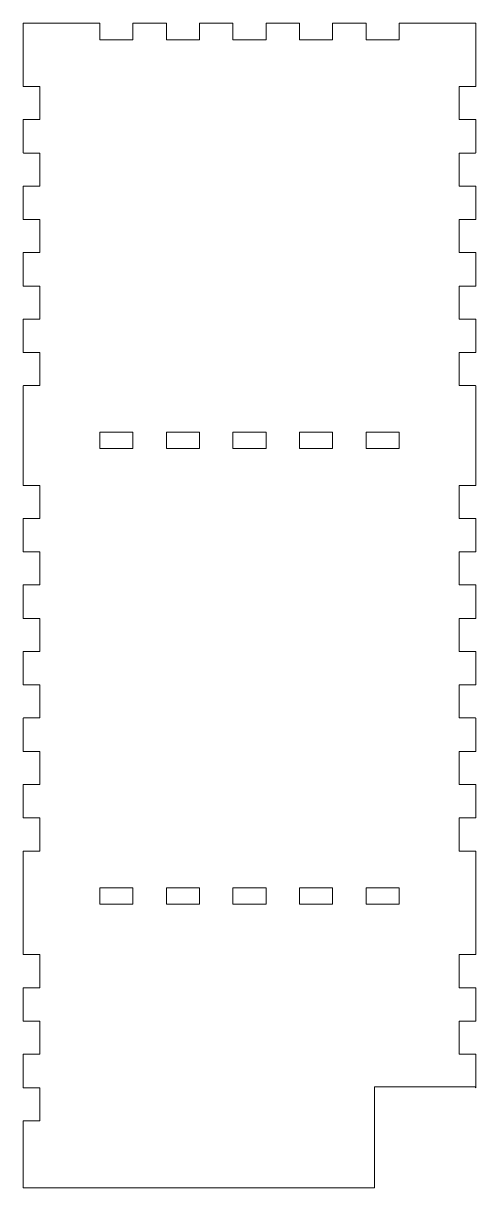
# Model space of a CAD drawing. Header units: millimetres. Extents: x 10 to 428, y 10 to 891.
# Drawn here: x 10 to 91.5, y 680.6 to 890.6 of the extents above; entities that cross this region are included whole.
import ezdxf

# ---------------------------------------------------------------- set-up
doc = ezdxf.new("R2010")
doc.units = ezdxf.units.MM
doc.header["$MEASUREMENT"] = 0
doc.layers.add('Layer 1', color=7, linetype='Continuous', lineweight=0)

msp = doc.modelspace()

# ---------------------------------------------------------------- linework, layer by layer
at = {"layer": 'Layer 1', "color": 18, "lineweight": 5, "true_color": 0x000000}
msp.add_open_spline([(91.52, 890.64), (91.52, 890.64), (88.52, 890.64), (88.52, 890.64), (88.52, 890.64), (77.77, 890.64), (77.77, 890.64), (77.76, 890.64), (77.75, 890.63), (77.75, 890.62), (77.75, 890.62), (77.75, 887.64), (77.75, 887.64), (77.75, 887.64), (71.79, 887.64), (71.79, 887.64), (71.79, 887.64), (71.79, 890.62), (71.79, 890.62), (71.79, 890.63), (71.78, 890.64), (71.77, 890.64), (71.77, 890.64), (65.77, 890.64), (65.77, 890.64), (65.76, 890.64), (65.75, 890.63), (65.75, 890.62), (65.75, 890.62), (65.75, 887.64), (65.75, 887.64), (65.75, 887.64), (59.79, 887.64), (59.79, 887.64), (59.79, 887.64), (59.79, 890.62), (59.79, 890.62), (59.79, 890.63), (59.78, 890.64), (59.77, 890.64), (59.77, 890.64), (53.77, 890.64), (53.77, 890.64), (53.76, 890.64), (53.75, 890.63), (53.75, 890.62), (53.75, 890.62), (53.75, 887.64), (53.75, 887.64), (53.75, 887.64), (47.79, 887.64), (47.79, 887.64), (47.79, 887.64), (47.79, 890.62), (47.79, 890.62), (47.79, 890.63), (47.78, 890.64), (47.77, 890.64), (47.77, 890.64), (41.77, 890.64), (41.77, 890.64), (41.76, 890.64), (41.75, 890.63), (41.75, 890.62), (41.75, 890.62), (41.75, 887.64), (41.75, 887.64), (41.75, 887.64), (35.79, 887.64), (35.79, 887.64), (35.79, 887.64), (35.79, 890.62), (35.79, 890.62), (35.79, 890.63), (35.78, 890.64), (35.77, 890.64), (35.77, 890.64), (29.77, 890.64), (29.77, 890.64), (29.76, 890.64), (29.75, 890.63), (29.75, 890.62), (29.75, 890.62), (29.75, 887.64), (29.75, 887.64), (29.75, 887.64), (23.79, 887.64), (23.79, 887.64), (23.79, 887.64), (23.79, 890.62), (23.79, 890.62), (23.79, 890.63), (23.78, 890.64), (23.77, 890.64), (23.77, 890.64), (13.02, 890.64), (13.02, 890.64), (13.02, 890.64), (10.02, 890.64), (10.02, 890.64), (10.02, 890.64), (10, 890.62), (10, 890.62), (10, 890.62), (10, 887.62), (10, 887.62), (10, 887.62), (10, 879.26), (10, 879.26), (10, 879.25), (10.01, 879.24), (10.02, 879.24), (10.02, 879.24), (13, 879.24), (13, 879.24), (13, 879.24), (13, 873.28), (13, 873.28), (13, 873.28), (10.02, 873.28), (10.02, 873.28), (10.01, 873.28), (10, 873.27), (10, 873.26), (10, 873.26), (10, 867.26), (10, 867.26), (10, 867.25), (10.01, 867.24), (10.02, 867.24), (10.02, 867.24), (13, 867.24), (13, 867.24), (13, 867.24), (13, 861.28), (13, 861.28), (13, 861.28), (10.02, 861.28), (10.02, 861.28), (10.01, 861.28), (10, 861.27), (10, 861.26), (10, 861.26), (10, 855.26), (10, 855.26), (10, 855.25), (10.01, 855.24), (10.02, 855.24), (10.02, 855.24), (13, 855.24), (13, 855.24), (13, 855.24), (13, 849.28), (13, 849.28), (13, 849.28), (10.02, 849.28), (10.02, 849.28), (10.01, 849.28), (10, 849.27), (10, 849.26), (10, 849.26), (10, 843.26), (10, 843.26), (10, 843.25), (10.01, 843.24), (10.02, 843.24), (10.02, 843.24), (13, 843.24), (13, 843.24), (13, 843.24), (13, 837.28), (13, 837.28), (13, 837.28), (10.02, 837.28), (10.02, 837.28), (10.01, 837.28), (10, 837.27), (10, 837.26), (10, 837.26), (10, 831.26), (10, 831.26), (10, 831.25), (10.01, 831.24), (10.02, 831.24), (10.02, 831.24), (13, 831.24), (13, 831.24), (13, 831.24), (13, 825.28), (13, 825.28), (13, 825.28), (10.02, 825.28), (10.02, 825.28), (10.01, 825.28), (10, 825.27), (10, 825.26), (10, 825.26), (10, 816.91), (10, 816.91), (10, 816.91), (10, 813.91), (10, 813.91), (10, 813.91), (10, 807.31), (10, 807.31), (10, 807.29), (10.01, 807.29), (10.02, 807.29), (10.02, 807.29), (13, 807.29), (13, 807.29), (13, 807.29), (13, 801.33), (13, 801.33), (13, 801.33), (10.02, 801.33), (10.02, 801.33), (10.01, 801.33), (10, 801.32), (10, 801.31), (10, 801.31), (10, 795.31), (10, 795.31), (10, 795.3), (10.01, 795.29), (10.02, 795.29), (10.02, 795.29), (13, 795.29), (13, 795.29), (13, 795.29), (13, 789.33), (13, 789.33), (13, 789.33), (10.02, 789.33), (10.02, 789.33), (10.01, 789.33), (10, 789.32), (10, 789.31), (10, 789.31), (10, 783.31), (10, 783.31), (10, 783.29), (10.01, 783.29), (10.02, 783.29), (10.02, 783.29), (13, 783.29), (13, 783.29), (13, 783.29), (13, 777.33), (13, 777.33), (13, 777.33), (10.02, 777.33), (10.02, 777.33), (10.01, 777.33), (10, 777.32), (10, 777.31), (10, 777.31), (10, 771.31), (10, 771.31), (10, 771.3), (10.01, 771.29), (10.02, 771.29), (10.02, 771.29), (13, 771.29), (13, 771.29), (13, 771.29), (13, 765.33), (13, 765.33), (13, 765.33), (10.02, 765.33), (10.02, 765.33), (10.01, 765.33), (10, 765.32), (10, 765.31), (10, 765.31), (10, 759.31), (10, 759.31), (10, 759.29), (10.01, 759.29), (10.02, 759.29), (10.02, 759.29), (13, 759.29), (13, 759.29), (13, 759.29), (13, 753.33), (13, 753.33), (13, 753.33), (10.02, 753.33), (10.02, 753.33), (10.01, 753.33), (10, 753.32), (10, 753.31), (10, 753.31), (10, 747.31), (10, 747.31), (10, 747.3), (10.01, 747.29), (10.02, 747.29), (10.02, 747.29), (13, 747.29), (13, 747.29), (13, 747.29), (13, 741.33), (13, 741.33), (13, 741.33), (10.02, 741.33), (10.02, 741.33), (10.01, 741.33), (10, 741.32), (10, 741.31), (10, 741.31), (10, 734.71), (10, 734.71), (10, 734.71), (10, 731.71), (10, 731.71), (10, 731.71), (10, 722.66), (10, 722.66), (10, 722.65), (10.01, 722.64), (10.02, 722.64), (10.02, 722.64), (13, 722.64), (13, 722.64), (13, 722.64), (13, 716.68), (13, 716.68), (13, 716.68), (10.02, 716.68), (10.02, 716.68), (10.01, 716.68), (10, 716.67), (10, 716.66), (10, 716.66), (10, 710.66), (10, 710.66), (10, 710.65), (10.01, 710.64), (10.02, 710.64), (10.02, 710.64), (13, 710.64), (13, 710.64), (13, 710.64), (13, 704.68), (13, 704.68), (13, 704.68), (10.02, 704.68), (10.02, 704.68), (10.01, 704.68), (10, 704.67), (10, 704.66), (10, 704.66), (10, 698.66), (10, 698.66), (10, 698.65), (10.01, 698.64), (10.02, 698.64), (10.02, 698.64), (13, 698.64), (13, 698.64), (13, 698.64), (13, 692.68), (13, 692.68), (13, 692.68), (10.02, 692.68), (10.02, 692.68), (10.01, 692.68), (10, 692.67), (10, 692.66), (10, 692.66), (10, 683.62), (10, 683.62), (10, 683.62), (10, 680.62), (10, 680.62), (10, 680.62), (10.02, 680.6), (10.02, 680.6), (10.02, 680.6), (13.02, 680.6), (13.02, 680.6), (13.02, 680.6), (15.35, 680.6), (15.35, 680.6), (15.35, 680.6), (23.77, 680.6), (23.77, 680.6), (23.77, 680.6), (29.77, 680.6), (29.77, 680.6), (29.77, 680.6), (35.77, 680.6), (35.77, 680.6), (35.77, 680.6), (41.77, 680.6), (41.77, 680.6), (41.77, 680.6), (47.77, 680.6), (47.77, 680.6), (47.77, 680.6), (53.77, 680.6), (53.77, 680.6), (53.77, 680.6), (59.77, 680.6), (59.77, 680.6), (59.77, 680.6), (65.77, 680.6), (65.77, 680.6), (65.77, 680.6), (71.77, 680.6), (71.77, 680.6), (71.77, 680.6), (73.31, 680.6), (73.31, 680.6), (73.31, 680.6), (73.31, 683.6), (73.31, 683.6), (73.31, 683.6), (73.31, 691.19), (73.31, 691.19), (73.31, 691.19), (73.31, 698.81), (73.31, 698.81), (73.31, 698.81), (91.52, 698.81), (91.52, 698.81), (91.52, 698.81), (91.52, 698.64), (91.52, 698.64), (91.53, 698.64), (91.54, 698.65), (91.54, 698.66), (91.54, 698.66), (91.54, 704.66), (91.54, 704.66), (91.54, 704.67), (91.53, 704.68), (91.52, 704.68), (91.52, 704.68), (88.54, 704.68), (88.54, 704.68), (88.54, 704.68), (88.54, 710.64), (88.54, 710.64), (88.54, 710.64), (91.52, 710.64), (91.52, 710.64), (91.53, 710.64), (91.54, 710.65), (91.54, 710.66), (91.54, 710.66), (91.54, 716.66), (91.54, 716.66), (91.54, 716.67), (91.53, 716.68), (91.52, 716.68), (91.52, 716.68), (88.54, 716.68), (88.54, 716.68), (88.54, 716.68), (88.54, 722.64), (88.54, 722.64), (88.54, 722.64), (91.52, 722.64), (91.52, 722.64), (91.53, 722.64), (91.54, 722.65), (91.54, 722.66), (91.54, 722.66), (91.54, 731.71), (91.54, 731.71), (91.54, 731.71), (91.54, 734.71), (91.54, 734.71), (91.54, 734.71), (91.54, 741.31), (91.54, 741.31), (91.54, 741.32), (91.53, 741.33), (91.52, 741.33), (91.52, 741.33), (88.54, 741.33), (88.54, 741.33), (88.54, 741.33), (88.54, 747.29), (88.54, 747.29), (88.54, 747.29), (91.52, 747.29), (91.52, 747.29), (91.53, 747.29), (91.54, 747.3), (91.54, 747.31), (91.54, 747.31), (91.54, 753.31), (91.54, 753.31), (91.54, 753.32), (91.53, 753.33), (91.52, 753.33), (91.52, 753.33), (88.54, 753.33), (88.54, 753.33), (88.54, 753.33), (88.54, 759.29), (88.54, 759.29), (88.54, 759.29), (91.52, 759.29), (91.52, 759.29), (91.53, 759.29), (91.54, 759.29), (91.54, 759.31), (91.54, 759.31), (91.54, 765.31), (91.54, 765.31), (91.54, 765.32), (91.53, 765.33), (91.52, 765.33), (91.52, 765.33), (88.54, 765.33), (88.54, 765.33), (88.54, 765.33), (88.54, 771.29), (88.54, 771.29), (88.54, 771.29), (91.52, 771.29), (91.52, 771.29), (91.53, 771.29), (91.54, 771.3), (91.54, 771.31), (91.54, 771.31), (91.54, 777.31), (91.54, 777.31), (91.54, 777.32), (91.53, 777.33), (91.52, 777.33), (91.52, 777.33), (88.54, 777.33), (88.54, 777.33), (88.54, 777.33), (88.54, 783.29), (88.54, 783.29), (88.54, 783.29), (91.52, 783.29), (91.52, 783.29), (91.53, 783.29), (91.54, 783.29), (91.54, 783.31), (91.54, 783.31), (91.54, 789.31), (91.54, 789.31), (91.54, 789.32), (91.53, 789.33), (91.52, 789.33), (91.52, 789.33), (88.54, 789.33), (88.54, 789.33), (88.54, 789.33), (88.54, 795.29), (88.54, 795.29), (88.54, 795.29), (91.52, 795.29), (91.52, 795.29), (91.53, 795.29), (91.54, 795.3), (91.54, 795.31), (91.54, 795.31), (91.54, 801.31), (91.54, 801.31), (91.54, 801.32), (91.53, 801.33), (91.52, 801.33), (91.52, 801.33), (88.54, 801.33), (88.54, 801.33), (88.54, 801.33), (88.54, 807.29), (88.54, 807.29), (88.54, 807.29), (91.52, 807.29), (91.52, 807.29), (91.53, 807.29), (91.54, 807.29), (91.54, 807.31), (91.54, 807.31), (91.54, 813.91), (91.54, 813.91), (91.54, 813.91), (91.54, 816.91), (91.54, 816.91), (91.54, 816.91), (91.54, 825.26), (91.54, 825.26), (91.54, 825.27), (91.53, 825.28), (91.52, 825.28), (91.52, 825.28), (88.54, 825.28), (88.54, 825.28), (88.54, 825.28), (88.54, 831.24), (88.54, 831.24), (88.54, 831.24), (91.52, 831.24), (91.52, 831.24), (91.53, 831.24), (91.54, 831.25), (91.54, 831.26), (91.54, 831.26), (91.54, 837.26), (91.54, 837.26), (91.54, 837.27), (91.53, 837.28), (91.52, 837.28), (91.52, 837.28), (88.54, 837.28), (88.54, 837.28), (88.54, 837.28), (88.54, 843.24), (88.54, 843.24), (88.54, 843.24), (91.52, 843.24), (91.52, 843.24), (91.53, 843.24), (91.54, 843.25), (91.54, 843.26), (91.54, 843.26), (91.54, 849.26), (91.54, 849.26), (91.54, 849.27), (91.53, 849.28), (91.52, 849.28), (91.52, 849.28), (88.54, 849.28), (88.54, 849.28), (88.54, 849.28), (88.54, 855.24), (88.54, 855.24), (88.54, 855.24), (91.52, 855.24), (91.52, 855.24), (91.53, 855.24), (91.54, 855.25), (91.54, 855.26), (91.54, 855.26), (91.54, 861.26), (91.54, 861.26), (91.54, 861.27), (91.53, 861.28), (91.52, 861.28), (91.52, 861.28), (88.54, 861.28), (88.54, 861.28), (88.54, 861.28), (88.54, 867.24), (88.54, 867.24), (88.54, 867.24), (91.52, 867.24), (91.52, 867.24), (91.53, 867.24), (91.54, 867.25), (91.54, 867.26), (91.54, 867.26), (91.54, 873.26), (91.54, 873.26), (91.54, 873.27), (91.53, 873.28), (91.52, 873.28), (91.52, 873.28), (88.54, 873.28), (88.54, 873.28), (88.54, 873.28), (88.54, 879.24), (88.54, 879.24), (88.54, 879.24), (91.52, 879.24), (91.52, 879.24), (91.53, 879.24), (91.54, 879.25), (91.54, 879.26), (91.54, 879.26), (91.54, 887.62), (91.54, 887.62), (91.54, 887.62), (91.54, 890.62), (91.54, 890.62), (91.54, 890.62), (91.52, 890.64), (91.52, 890.64)], degree=3, knots=[0, 0, 0, 0, 1, 1, 1, 2, 2, 2, 3, 3, 3, 4, 4, 4, 5, 5, 5, 6, 6, 6, 7, 7, 7, 8, 8, 8, 9, 9, 9, 10, 10, 10, 11, 11, 11, 12, 12, 12, 13, 13, 13, 14, 14, 14, 15, 15, 15, 16, 16, 16, 17, 17, 17, 18, 18, 18, 19, 19, 19, 20, 20, 20, 21, 21, 21, 22, 22, 22, 23, 23, 23, 24, 24, 24, 25, 25, 25, 26, 26, 26, 27, 27, 27, 28, 28, 28, 29, 29, 29, 30, 30, 30, 31, 31, 31, 32, 32, 32, 33, 33, 33, 34, 34, 34, 35, 35, 35, 36, 36, 36, 37, 37, 37, 38, 38, 38, 39, 39, 39, 40, 40, 40, 41, 41, 41, 42, 42, 42, 43, 43, 43, 44, 44, 44, 45, 45, 45, 46, 46, 46, 47, 47, 47, 48, 48, 48, 49, 49, 49, 50, 50, 50, 51, 51, 51, 52, 52, 52, 53, 53, 53, 54, 54, 54, 55, 55, 55, 56, 56, 56, 57, 57, 57, 58, 58, 58, 59, 59, 59, 60, 60, 60, 61, 61, 61, 62, 62, 62, 63, 63, 63, 64, 64, 64, 65, 65, 65, 66, 66, 66, 67, 67, 67, 68, 68, 68, 69, 69, 69, 70, 70, 70, 71, 71, 71, 72, 72, 72, 73, 73, 73, 74, 74, 74, 75, 75, 75, 76, 76, 76, 77, 77, 77, 78, 78, 78, 79, 79, 79, 80, 80, 80, 81, 81, 81, 82, 82, 82, 83, 83, 83, 84, 84, 84, 85, 85, 85, 86, 86, 86, 87, 87, 87, 88, 88, 88, 89, 89, 89, 90, 90, 90, 91, 91, 91, 92, 92, 92, 93, 93, 93, 94, 94, 94, 95, 95, 95, 96, 96, 96, 97, 97, 97, 98, 98, 98, 99, 99, 99, 100, 100, 100, 101, 101, 101, 102, 102, 102, 103, 103, 103, 104, 104, 104, 105, 105, 105, 106, 106, 106, 107, 107, 107, 108, 108, 108, 109, 109, 109, 110, 110, 110, 111, 111, 111, 112, 112, 112, 113, 113, 113, 114, 114, 114, 115, 115, 115, 116, 116, 116, 117, 117, 117, 118, 118, 118, 119, 119, 119, 120, 120, 120, 121, 121, 121, 122, 122, 122, 123, 123, 123, 124, 124, 124, 125, 125, 125, 126, 126, 126, 127, 127, 127, 128, 128, 128, 129, 129, 129, 130, 130, 130, 131, 131, 131, 132, 132, 132, 133, 133, 133, 134, 134, 134, 135, 135, 135, 136, 136, 136, 137, 137, 137, 138, 138, 138, 139, 139, 139, 140, 140, 140, 141, 141, 141, 142, 142, 142, 143, 143, 143, 144, 144, 144, 145, 145, 145, 146, 146, 146, 147, 147, 147, 148, 148, 148, 149, 149, 149, 150, 150, 150, 151, 151, 151, 152, 152, 152, 153, 153, 153, 154, 154, 154, 155, 155, 155, 156, 156, 156, 157, 157, 157, 158, 158, 158, 159, 159, 159, 160, 160, 160, 161, 161, 161, 162, 162, 162, 163, 163, 163, 164, 164, 164, 165, 165, 165, 166, 166, 166, 167, 167, 167, 168, 168, 168, 169, 169, 169, 170, 170, 170, 171, 171, 171, 172, 172, 172, 173, 173, 173, 174, 174, 174, 175, 175, 175, 176, 176, 176, 177, 177, 177, 178, 178, 178, 179, 179, 179, 180, 180, 180, 181, 181, 181, 182, 182, 182, 183, 183, 183, 184, 184, 184, 185, 185, 185, 186, 186, 186, 187, 187, 187, 188, 188, 188, 189, 189, 189, 190, 190, 190, 191, 191, 191, 192, 192, 192, 193, 193, 193, 194, 194, 194, 195, 195, 195, 196, 196, 196, 197, 197, 197, 198, 198, 198, 199, 199, 199, 200, 200, 200, 201, 201, 201, 202, 202, 202, 203, 203, 203, 204, 204, 204, 205, 205, 205, 206, 206, 206, 207, 207, 207, 208, 208, 208, 209, 209, 209, 210, 210, 210, 211, 211, 211, 212, 212, 212, 213, 213, 213, 214, 214, 214, 215, 215, 215, 216, 216, 216, 217, 217, 217, 218, 218, 218, 219, 219, 219, 220, 220, 220, 221, 221, 221, 222, 222, 222, 223, 223, 223, 224, 224, 224, 225, 225, 225, 226, 226, 226, 227, 227, 227, 228, 228, 228, 229, 229, 229, 229], dxfattribs=at)
at = {"layer": 'Layer 1', "color": 5, "lineweight": 5, "true_color": 0x0000ff}
for points in [[(26.77, 813.93), (26.77, 813.93), (23.79, 813.93), (23.79, 813.93), (23.77, 813.93), (23.79, 813.91), (23.79, 813.93), (23.79, 813.93), (23.79, 816.89), (23.79, 816.89), (23.79, 816.91), (23.77, 816.89), (23.79, 816.89), (23.79, 816.89), (29.75, 816.89), (29.75, 816.89), (29.77, 816.89), (29.75, 816.91), (29.75, 816.89), (29.75, 816.89), (29.75, 813.93), (29.75, 813.93), (29.75, 813.91), (29.77, 813.93), (29.75, 813.93), (29.75, 813.93), (26.77, 813.93), (26.77, 813.93)], [(38.77, 813.93), (38.77, 813.93), (35.79, 813.93), (35.79, 813.93), (35.77, 813.93), (35.79, 813.91), (35.79, 813.93), (35.79, 813.93), (35.79, 816.89), (35.79, 816.89), (35.79, 816.91), (35.77, 816.89), (35.79, 816.89), (35.79, 816.89), (41.75, 816.89), (41.75, 816.89), (41.77, 816.89), (41.75, 816.91), (41.75, 816.89), (41.75, 816.89), (41.75, 813.93), (41.75, 813.93), (41.75, 813.91), (41.77, 813.93), (41.75, 813.93), (41.75, 813.93), (38.77, 813.93), (38.77, 813.93)], [(50.77, 813.93), (50.77, 813.93), (47.79, 813.93), (47.79, 813.93), (47.77, 813.93), (47.79, 813.91), (47.79, 813.93), (47.79, 813.93), (47.79, 816.89), (47.79, 816.89), (47.79, 816.91), (47.77, 816.89), (47.79, 816.89), (47.79, 816.89), (53.75, 816.89), (53.75, 816.89), (53.77, 816.89), (53.75, 816.91), (53.75, 816.89), (53.75, 816.89), (53.75, 813.93), (53.75, 813.93), (53.75, 813.91), (53.77, 813.93), (53.75, 813.93), (53.75, 813.93), (50.77, 813.93), (50.77, 813.93)], [(62.77, 813.93), (62.77, 813.93), (59.79, 813.93), (59.79, 813.93), (59.77, 813.93), (59.79, 813.91), (59.79, 813.93), (59.79, 813.93), (59.79, 816.89), (59.79, 816.89), (59.79, 816.91), (59.77, 816.89), (59.79, 816.89), (59.79, 816.89), (65.75, 816.89), (65.75, 816.89), (65.77, 816.89), (65.75, 816.91), (65.75, 816.89), (65.75, 816.89), (65.75, 813.93), (65.75, 813.93), (65.75, 813.91), (65.77, 813.93), (65.75, 813.93), (65.75, 813.93), (62.77, 813.93), (62.77, 813.93)], [(74.77, 813.93), (74.77, 813.93), (71.79, 813.93), (71.79, 813.93), (71.77, 813.93), (71.79, 813.91), (71.79, 813.93), (71.79, 813.93), (71.79, 816.89), (71.79, 816.89), (71.79, 816.91), (71.77, 816.89), (71.79, 816.89), (71.79, 816.89), (77.75, 816.89), (77.75, 816.89), (77.77, 816.89), (77.75, 816.91), (77.75, 816.89), (77.75, 816.89), (77.75, 813.93), (77.75, 813.93), (77.75, 813.91), (77.77, 813.93), (77.75, 813.93), (77.75, 813.93), (74.77, 813.93), (74.77, 813.93)], [(26.77, 731.73), (26.77, 731.73), (23.79, 731.73), (23.79, 731.73), (23.77, 731.73), (23.79, 731.71), (23.79, 731.73), (23.79, 731.73), (23.79, 734.69), (23.79, 734.69), (23.79, 734.71), (23.77, 734.69), (23.79, 734.69), (23.79, 734.69), (29.75, 734.69), (29.75, 734.69), (29.77, 734.69), (29.75, 734.71), (29.75, 734.69), (29.75, 734.69), (29.75, 731.73), (29.75, 731.73), (29.75, 731.71), (29.77, 731.73), (29.75, 731.73), (29.75, 731.73), (26.77, 731.73), (26.77, 731.73)], [(38.77, 731.73), (38.77, 731.73), (35.79, 731.73), (35.79, 731.73), (35.77, 731.73), (35.79, 731.71), (35.79, 731.73), (35.79, 731.73), (35.79, 734.69), (35.79, 734.69), (35.79, 734.71), (35.77, 734.69), (35.79, 734.69), (35.79, 734.69), (41.75, 734.69), (41.75, 734.69), (41.77, 734.69), (41.75, 734.71), (41.75, 734.69), (41.75, 734.69), (41.75, 731.73), (41.75, 731.73), (41.75, 731.71), (41.77, 731.73), (41.75, 731.73), (41.75, 731.73), (38.77, 731.73), (38.77, 731.73)], [(50.77, 731.73), (50.77, 731.73), (47.79, 731.73), (47.79, 731.73), (47.77, 731.73), (47.79, 731.71), (47.79, 731.73), (47.79, 731.73), (47.79, 734.69), (47.79, 734.69), (47.79, 734.71), (47.77, 734.69), (47.79, 734.69), (47.79, 734.69), (53.75, 734.69), (53.75, 734.69), (53.77, 734.69), (53.75, 734.71), (53.75, 734.69), (53.75, 734.69), (53.75, 731.73), (53.75, 731.73), (53.75, 731.71), (53.77, 731.73), (53.75, 731.73), (53.75, 731.73), (50.77, 731.73), (50.77, 731.73)], [(62.77, 731.73), (62.77, 731.73), (59.79, 731.73), (59.79, 731.73), (59.77, 731.73), (59.79, 731.71), (59.79, 731.73), (59.79, 731.73), (59.79, 734.69), (59.79, 734.69), (59.79, 734.71), (59.77, 734.69), (59.79, 734.69), (59.79, 734.69), (65.75, 734.69), (65.75, 734.69), (65.77, 734.69), (65.75, 734.71), (65.75, 734.69), (65.75, 734.69), (65.75, 731.73), (65.75, 731.73), (65.75, 731.71), (65.77, 731.73), (65.75, 731.73), (65.75, 731.73), (62.77, 731.73), (62.77, 731.73)], [(74.77, 731.73), (74.77, 731.73), (71.79, 731.73), (71.79, 731.73), (71.77, 731.73), (71.79, 731.71), (71.79, 731.73), (71.79, 731.73), (71.79, 734.69), (71.79, 734.69), (71.79, 734.71), (71.77, 734.69), (71.79, 734.69), (71.79, 734.69), (77.75, 734.69), (77.75, 734.69), (77.77, 734.69), (77.75, 734.71), (77.75, 734.69), (77.75, 734.69), (77.75, 731.73), (77.75, 731.73), (77.75, 731.71), (77.77, 731.73), (77.75, 731.73), (77.75, 731.73), (74.77, 731.73), (74.77, 731.73)]]:
    msp.add_open_spline(points, degree=3, knots=[0, 0, 0, 0, 1, 1, 1, 2, 2, 2, 3, 3, 3, 4, 4, 4, 5, 5, 5, 6, 6, 6, 7, 7, 7, 8, 8, 8, 9, 9, 9, 9], dxfattribs=at)

doc.saveas('drawing.dxf')
